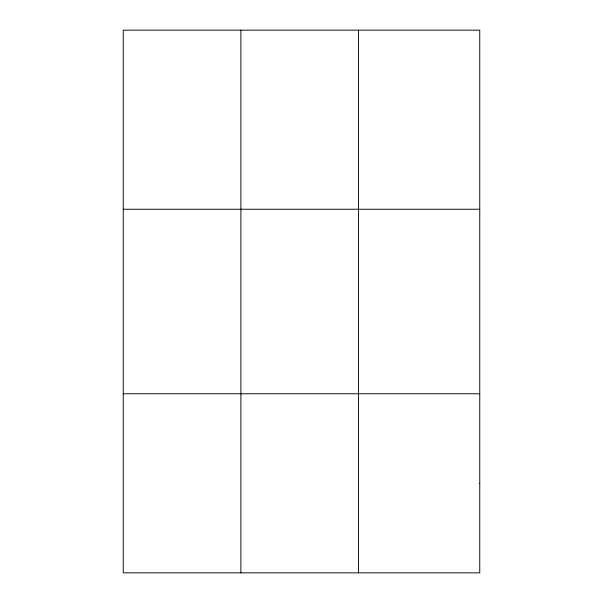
<?xml version="1.0" encoding="UTF-8"?>
<svg xmlns="http://www.w3.org/2000/svg" width="603" height="603" viewBox="0 0 603 603"><rect width="100%" height="100%" fill="white"/><g stroke="black" fill="none" stroke-linecap="round" stroke-linejoin="round"><path stroke-width="0.9" d="M240.891 572.85L240.891 30.15M358.544 572.85L358.544 30.15M123.246 209.241L479.754 209.241M123.246 393.759L479.754 393.759M479.754 483.305L479.754 572.85L123.246 572.85L123.246 30.15L479.754 30.15L479.754 483.305"/></g></svg>
